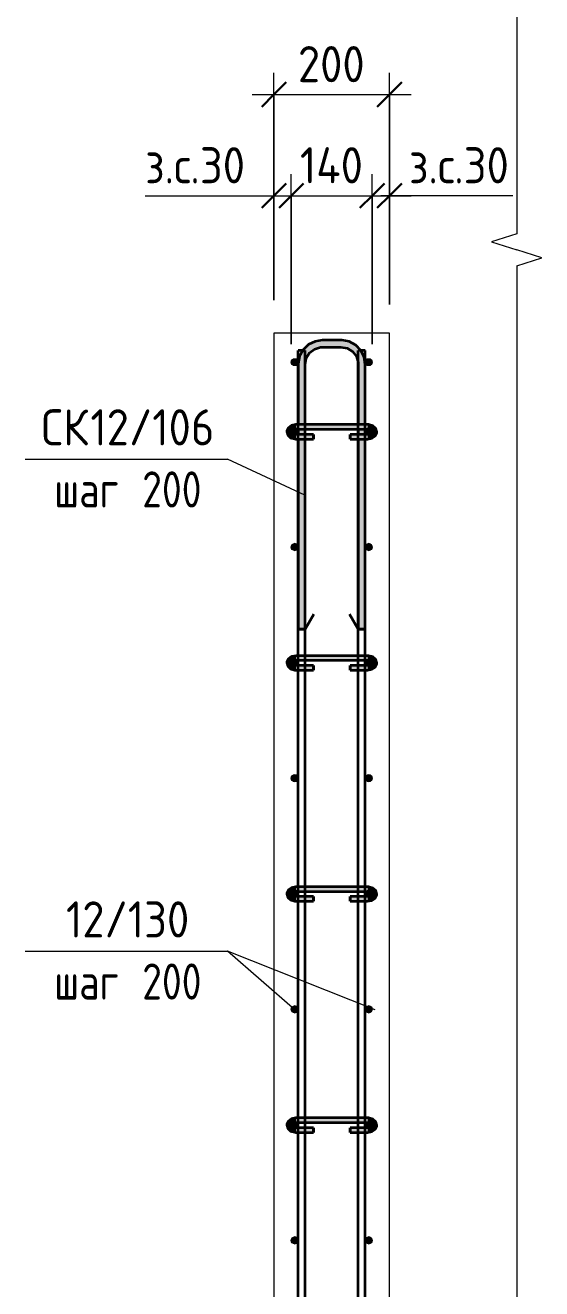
# Model space of a CAD drawing. Header units: millimetres. Extents: x -737 to 48133, y -5064 to 36443.
# Drawn here: x 34848 to 35741, y 16 to 2203 of the extents above; entities that cross this region are included whole.
import ezdxf

# ---------------------------------------------------------------- set-up
doc = ezdxf.new("R2010")
doc.units = ezdxf.units.MM
for name, color, linetype, lineweight in [('AA_Dim', 7, 'Continuous', 9), ('AA_Dim-25', 7, 'Continuous', 9), ('AA_Oformlenie', 7, 'Continuous', 9), ('AA_Vinoska', 7, 'Continuous', 9), ('AF_Stena_Опалубка', 253, 'Continuous', 20), ('KR_Armatura', 7, 'Continuous', 20), ('KR_Armatura_Tonkie', 7, 'Continuous', 20)]:
    doc.layers.add(name, color=color, linetype=linetype, lineweight=lineweight)
doc.styles.add('ISOCPEUR_6', font='isocpeur.TTF', dxfattribs={"width": 0.9, "height": 62.5})
doc.styles.add('ISOCPEUR_8', font='isocpeur.TTF', dxfattribs={"width": 0.8, "height": 62.5})
doc.dimstyles.new('00_Точн_3_знака__прозр__2', dxfattribs={"dimscale": 304.8, "dimtxt": 62.672186, "dimasz": 0.139436, "dimexe": 0.123031, "dimexo": 0.082021, "dimgap": 0.008202, "dimtad": 1, "dimdec": 3, "dimrnd": 0.001, "dimdsep": 46, "dimtxsty": 'ISOCPEUR_6', "dimblk1": 'OBLIQUE', "dimblk2": 'OBLIQUE', "dimsah": 1, "dimcen": 0.09, "dimdle": 0.123031, "dimazin": 0, "dimtfac": 1, "dimtdec": 4, "dimtix": 1, "dimtmove": 1, "dimatfit": 3, "dimfxl": 1, "dimtvp": 1, "dimtolj": 1, "dimtzin": 0, "dimlwd": 18, "dimlwe": 18, "dimarcsym": 2})
doc.dimstyles.new('00_Точн_3_знака__прозр__3', dxfattribs={"dimscale": 304.8, "dimtxt": 62.672186, "dimasz": 0.139436, "dimexe": 0.123031, "dimexo": 0.082021, "dimgap": 0.008202, "dimtad": 1, "dimdec": 3, "dimrnd": 0.001, "dimdsep": 46, "dimtxsty": 'ISOCPEUR_6', "dimblk1": 'OBLIQUE', "dimblk2": 'OBLIQUE', "dimsah": 1, "dimcen": 0.09, "dimdle": 0.123031, "dimazin": 0, "dimtfac": 1, "dimtdec": 4, "dimtix": 1, "dimtmove": 0, "dimatfit": 3, "dimfxl": 1, "dimtvp": 1, "dimtolj": 1, "dimtzin": 0, "dimlwd": 18, "dimlwe": 18, "dimarcsym": 2})

# ---------------------------------------------------------------- blocks, each defined once
blk = doc.blocks.new('261_Шпилька массив _НесАрм_РабПлоск_ - 8 А240-4157773-1-1 Армирование')
at = {"layer": 'KR_Armatura_Tonkie', "lineweight": 35}
for points in [[(-32441.9, 1487), (-32441.9, 1493.8), (-32445.9, 1494.6), (-32448.8, 1496.7), (-32449.9, 1499.4), (-32449.1, 1501.4), (-32441.9, 1504.1), (-32441.9, 1510.8), (-32448, 1510), (-32453.2, 1507.5), (-32456.7, 1503.8), (-32457.9, 1499.5), (-32456.7, 1495.2), (-32454.3, 1491.6), (-32449.4, 1488.5), (-32444.4, 1487.5)], [(-32400.1, 1510.8), (-32318.1, 1510.8), (-32318.1, 1512), (-32441.9, 1511.9), (-32441.9, 1510.8), (-32426, 1510.8)], [(-32400.1, 1504), (-32318.1, 1504.1), (-32318.1, 1510.8), (-32441.9, 1510.8), (-32441.9, 1504), (-32426, 1504)], [(-32318.1, 1487), (-32311.9, 1488), (-32309.4, 1489.2), (-32306.1, 1491.9), (-32303.3, 1495.2), (-32302.1, 1499.5), (-32303.3, 1503.8), (-32306.8, 1507.5), (-32312.2, 1510), (-32318.1, 1510.8), (-32318.1, 1504), (-32311.9, 1502.6), (-32310.6, 1500.8), (-32310.1, 1499.5), (-32311.2, 1496.7), (-32314.6, 1494.5), (-32318.1, 1493.8), (-32318.1, 1487.2)], [(-32439.9, 1493.8), (-32411.6, 1493.8), (-32411.6, 1495), (-32429, 1494.8), (-32432, 1494.5), (-32436.3, 1495), (-32438, 1495), (-32441.9, 1494.9), (-32441.9, 1493.8)], [(-32436.4, 1487), (-32432, 1487.6), (-32427.8, 1487.1), (-32426, 1487), (-32411.6, 1487.2), (-32411.6, 1493.8), (-32441.9, 1493.8), (-32441.9, 1487), (-32436.6, 1487)], [(-32348.4, 1493.8), (-32318.1, 1493.8), (-32318.1, 1495), (-32325.2, 1494.8), (-32328, 1494.5), (-32332.2, 1495), (-32334, 1495), (-32348.4, 1494.9), (-32348.4, 1494.5)], [(-32343.1, 1487), (-32331, 1487.2), (-32328, 1487.6), (-32323.8, 1487.1), (-32322, 1487), (-32318.1, 1487.2), (-32318.1, 1493.8), (-32348.4, 1493.8), (-32348.4, 1487)], [(-32441.9, 1087), (-32441.9, 1093.8), (-32445.9, 1094.6), (-32448.8, 1096.7), (-32449.9, 1099.4), (-32449.1, 1101.4), (-32441.9, 1104.1), (-32441.9, 1110.8), (-32448, 1110), (-32453.2, 1107.5), (-32456.7, 1103.8), (-32457.9, 1099.5), (-32456.7, 1095.2), (-32454.3, 1091.6), (-32449.4, 1088.5), (-32444.4, 1087.5)], [(-32400.1, 1110.8), (-32318.1, 1110.8), (-32318.1, 1112), (-32441.9, 1111.9), (-32441.9, 1110.8), (-32426, 1110.8)], [(-32400.1, 1104), (-32318.1, 1104.1), (-32318.1, 1110.8), (-32441.9, 1110.8), (-32441.9, 1104), (-32426, 1104)], [(-32438, 1093.8), (-32411.6, 1093.8), (-32411.6, 1095), (-32441.9, 1094.9), (-32441.9, 1093.8), (-32438.1, 1093.8)], [(-32411.6, 1087), (-32411.6, 1093.8), (-32441.9, 1093.8), (-32441.9, 1087), (-32426, 1087)], [(-32343.1, 1093.8), (-32318.1, 1093.8), (-32318.1, 1095), (-32348.4, 1094.9), (-32348.4, 1093.8)], [(-32322, 1087), (-32318.1, 1087.2), (-32318.1, 1093.8), (-32348.4, 1093.8), (-32348.4, 1087), (-32334, 1087)], [(-32318.1, 1087), (-32311.9, 1088), (-32309.4, 1089.2), (-32306, 1091.9), (-32303.3, 1095.2), (-32302.1, 1099.5), (-32303.3, 1103.8), (-32306.8, 1107.5), (-32312.2, 1110), (-32318.1, 1110.8), (-32318.1, 1104), (-32311.9, 1102.6), (-32310.6, 1100.8), (-32310.1, 1099.5), (-32311.2, 1096.7), (-32314.6, 1094.5), (-32318.1, 1093.8), (-32318.1, 1087.2)], [(-32441.9, 687), (-32441.9, 693.8), (-32445.9, 694.6), (-32448.8, 696.7), (-32449.9, 699.4), (-32449.1, 701.4), (-32441.9, 704.1), (-32441.9, 710.8), (-32448, 710), (-32453.2, 707.5), (-32456.7, 703.8), (-32457.9, 699.5), (-32456.7, 695.2), (-32454.3, 691.6), (-32449.4, 688.5), (-32444.4, 687.5)], [(-32318.1, 710.8), (-32318.1, 712), (-32441.9, 711.9), (-32441.9, 710.8), (-32322, 710.8)], [(-32400.1, 704), (-32318.1, 704.1), (-32318.1, 710.8), (-32441.9, 710.8), (-32441.9, 704), (-32426, 704)], [(-32318.1, 687), (-32311.9, 688), (-32309.4, 689.2), (-32305.2, 692.9), (-32303.3, 695.2), (-32302.1, 699.5), (-32303.3, 703.8), (-32307.2, 707.7), (-32312.2, 710), (-32318.1, 710.8), (-32318.1, 704), (-32311.9, 702.6), (-32310.6, 700.8), (-32310.1, 699.5), (-32311.2, 696.7), (-32314.6, 694.5), (-32318.1, 693.8), (-32318.1, 687.2)], [(-32438, 693.8), (-32411.6, 693.8), (-32411.6, 695), (-32441.9, 694.9), (-32441.9, 693.8), (-32438.1, 693.8)], [(-32426, 687), (-32411.6, 687.2), (-32411.6, 693.8), (-32441.9, 693.8), (-32441.9, 687), (-32428.6, 687)], [(-32343.1, 693.8), (-32318.1, 693.8), (-32318.1, 695), (-32348.4, 694.9), (-32348.4, 693.8)], [(-32343.1, 687), (-32318.1, 687.2), (-32318.1, 693.8), (-32348.4, 693.8), (-32348.4, 687)], [(-32441.9, 287), (-32441.9, 293.8), (-32445.9, 294.6), (-32448.8, 296.7), (-32449.9, 299.4), (-32449.1, 301.4), (-32441.9, 304.1), (-32441.9, 310.8), (-32448, 310), (-32453.2, 307.5), (-32456.7, 303.8), (-32457.9, 299.5), (-32456.7, 295.2), (-32454.3, 291.6), (-32449.4, 288.5), (-32444.4, 287.5)], [(-32400.1, 310.8), (-32318.1, 310.8), (-32318.1, 312), (-32441.9, 311.9), (-32441.9, 310.8), (-32426, 310.8)], [(-32400.1, 304), (-32318.1, 304.1), (-32318.1, 310.8), (-32441.9, 310.8), (-32441.9, 304), (-32426, 304)], [(-32318.1, 287), (-32311.9, 288), (-32309.4, 289.2), (-32305.6, 292.4), (-32303.3, 295.2), (-32302.1, 299.5), (-32303.3, 303.8), (-32306.8, 307.5), (-32312.2, 310), (-32318.1, 310.8), (-32318.1, 304), (-32311.9, 302.6), (-32310.6, 300.8), (-32310.1, 299.5), (-32311.2, 296.7), (-32314.6, 294.5), (-32318.1, 293.8), (-32318.1, 287.2)], [(-32438, 293.8), (-32411.6, 294), (-32411.6, 295), (-32441.9, 294.9), (-32441.9, 293.8), (-32438.1, 293.8)], [(-32438, 287), (-32411.6, 287.2), (-32411.6, 293.8), (-32441.9, 293.8), (-32441.9, 287)], [(-32338.9, 293.8), (-32318.1, 294), (-32318.1, 295), (-32348.4, 294.9), (-32348.4, 293.8)], [(-32334, 287), (-32318.1, 287.2), (-32318.1, 293.8), (-32348.4, 293.8), (-32348.4, 287)]]:
    blk.add_hatch(color=256, dxfattribs=at).paths.add_polyline_path(points)
h = blk.add_hatch(color=256, dxfattribs=at)
h.paths.add_polyline_path([(-32441.9, 1493.8), (-32441.9, 1495), (-32447.7, 1496.4), (-32449.1, 1497.5), (-32448.8, 1496.7), (-32445.3, 1494.5)])
h.paths.add_polyline_path([(-32456.7, 1503.8), (-32453.2, 1507.5), (-32447.5, 1510), (-32441.9, 1510.8), (-32441.9, 1512), (-32449.4, 1510.5), (-32454.3, 1507.4), (-32455.5, 1505.7)])
h = blk.add_hatch(color=256, dxfattribs=at)
h.paths.add_polyline_path([(-32318.1, 1493.8), (-32314.1, 1494.6), (-32311.1, 1496.7), (-32311.2, 1497.4), (-32311.9, 1496.5), (-32318.1, 1494.9), (-32318.1, 1494.5)])
h.paths.add_polyline_path([(-32303.3, 1503.8), (-32306.1, 1507.2), (-32310.6, 1510.4), (-32312, 1511), (-32318.1, 1511.9), (-32318.1, 1510.8), (-32312, 1510), (-32306.8, 1507.5), (-32305, 1505.7)])
h = blk.add_hatch(color=256, dxfattribs=at)
h.paths.add_polyline_path([(-32441.9, 1093.8), (-32441.9, 1095), (-32447.7, 1096.4), (-32449.1, 1097.5), (-32448.8, 1096.7), (-32445.3, 1094.5)])
h.paths.add_polyline_path([(-32456.7, 1103.8), (-32453.2, 1107.5), (-32447.5, 1110), (-32441.9, 1110.8), (-32441.9, 1112), (-32449.4, 1110.5), (-32454.3, 1107.4), (-32454.8, 1106.7)])
h = blk.add_hatch(color=256, dxfattribs=at)
h.paths.add_polyline_path([(-32318.1, 1093.8), (-32314.1, 1094.6), (-32311.1, 1096.7), (-32311.2, 1097.4), (-32311.9, 1096.5), (-32318.1, 1094.9), (-32318.1, 1094.5)])
h.paths.add_polyline_path([(-32303.3, 1103.8), (-32306.1, 1107.2), (-32310.6, 1110.4), (-32312, 1111), (-32318.1, 1111.9), (-32318.1, 1110.8), (-32312, 1110), (-32306.8, 1107.5), (-32303.5, 1104)])
h = blk.add_hatch(color=256, dxfattribs=at)
h.paths.add_polyline_path([(-32441.9, 693.8), (-32441.9, 695), (-32447.7, 696.4), (-32449.1, 697.5), (-32448.8, 696.7), (-32445.3, 694.5)])
h.paths.add_polyline_path([(-32456.7, 703.8), (-32452.8, 707.7), (-32447.5, 710), (-32441.9, 710.8), (-32441.9, 712), (-32449.4, 710.5), (-32454.3, 707.4)])
h = blk.add_hatch(color=256, dxfattribs=at)
h.paths.add_polyline_path([(-32318.1, 693.8), (-32314.1, 694.6), (-32311.1, 696.7), (-32311.2, 697.4), (-32311.9, 696.5), (-32318.1, 694.9), (-32318.1, 694.5)])
h.paths.add_polyline_path([(-32303.3, 703.8), (-32306.8, 707.7), (-32310.6, 710.4), (-32312, 711), (-32318.1, 711.9), (-32318.1, 710.8), (-32312, 710), (-32306.8, 707.5)])
h = blk.add_hatch(color=256, dxfattribs=at)
h.paths.add_polyline_path([(-32441.9, 293.8), (-32441.9, 295), (-32447.7, 296.4), (-32449.1, 297.5), (-32448.8, 296.7), (-32445.3, 294.5), (-32442.5, 294)])
h.paths.add_polyline_path([(-32456.7, 303.8), (-32452.7, 307.7), (-32447.5, 310), (-32441.9, 310.8), (-32441.9, 312), (-32449.4, 310.5), (-32454.3, 307.4)])
h = blk.add_hatch(color=256, dxfattribs=at)
h.paths.add_polyline_path([(-32318.1, 293.8), (-32314.1, 294.6), (-32311.1, 296.7), (-32311.2, 297.4), (-32311.9, 296.5), (-32318.1, 294.9), (-32318.1, 294)])
h.paths.add_polyline_path([(-32303.3, 303.8), (-32306.1, 307.2), (-32310.6, 310.4), (-32312, 311), (-32318.1, 311.9), (-32318.1, 310.8), (-32312, 310), (-32306.8, 307.5)])
for p, q in [((-32438, 1512), (-32441.9, 1512)), ((-32426, 1512), (-32438, 1512)), ((-32334, 1512), (-32426, 1512)), ((-32322, 1512), (-32334, 1512)), ((-32318.1, 1512), (-32322, 1512)), ((-32441.9, 1504), (-32438, 1504)), ((-32438, 1495), (-32441.9, 1495)), ((-32441.9, 1487), (-32438, 1487)), ((-32438, 1504), (-32426, 1504)), ((-32432.1, 1495), (-32438, 1495)), ((-32438, 1487), (-32432.1, 1487)), ((-32426, 1495), (-32432, 1495)), ((-32432, 1487), (-32426, 1487)), ((-32426, 1504), (-32334, 1504)), ((-32411.6, 1495), (-32426, 1495)), ((-32426, 1487), (-32411.6, 1487)), ((-32411.6, 1495), (-32411.6, 1493.8)), ((-32411.6, 1488.2), (-32411.6, 1494.9)), ((-32411.6, 1493.8), (-32411.6, 1487)), ((-32411.6, 1487.2), (-32411.6, 1488.2)), ((-32334, 1495), (-32348.4, 1495)), ((-32348.4, 1493.8), (-32348.4, 1495)), ((-32348.4, 1494.9), (-32348.4, 1488.2)), ((-32348.4, 1487), (-32348.4, 1493.8)), ((-32348.4, 1488.2), (-32348.4, 1487.2)), ((-32348.4, 1487), (-32334, 1487)), ((-32334, 1504), (-32322, 1504)), ((-32328.1, 1495), (-32334, 1495)), ((-32334, 1487), (-32328.1, 1487)), ((-32322, 1495), (-32328, 1495)), ((-32328, 1487), (-32322, 1487)), ((-32322, 1504), (-32318.1, 1504)), ((-32318.1, 1495), (-32322, 1495)), ((-32322, 1487), (-32318.1, 1487)), ((-32438, 1112), (-32441.9, 1112)), ((-32441.9, 1104), (-32438, 1104)), ((-32438, 1095), (-32441.9, 1095)), ((-32426, 1112), (-32438, 1112)), ((-32438, 1104), (-32426, 1104)), ((-32426, 1095), (-32438, 1095)), ((-32334, 1112), (-32426, 1112)), ((-32426, 1104), (-32334, 1104)), ((-32411.6, 1095), (-32426, 1095)), ((-32411.6, 1095), (-32411.6, 1093.8)), ((-32411.6, 1092.1), (-32411.6, 1094.9)), ((-32411.6, 1093.8), (-32411.6, 1087)), ((-32334, 1095), (-32348.4, 1095)), ((-32348.4, 1093.8), (-32348.4, 1095)), ((-32348.4, 1094.9), (-32348.4, 1088.2)), ((-32348.4, 1087), (-32348.4, 1093.8)), ((-32322, 1112), (-32334, 1112)), ((-32334, 1104), (-32322, 1104)), ((-32322, 1095), (-32334, 1095)), ((-32318.1, 1112), (-32322, 1112)), ((-32322, 1104), (-32318.1, 1104)), ((-32318.1, 1095), (-32322, 1095)), ((-32441.9, 1087), (-32438, 1087)), ((-32438, 1087), (-32426, 1087)), ((-32426, 1087), (-32411.6, 1087)), ((-32411.6, 1088.2), (-32411.6, 1091.9)), ((-32411.6, 1087.2), (-32411.6, 1088.2)), ((-32348.4, 1088.2), (-32348.4, 1087.2)), ((-32348.4, 1087), (-32334, 1087)), ((-32334, 1087), (-32322, 1087)), ((-32322, 1087), (-32318.1, 1087)), ((-32438, 712), (-32441.9, 712)), ((-32441.9, 704), (-32438, 704)), ((-32426, 712), (-32438, 712)), ((-32438, 704), (-32426, 704)), ((-32334, 712), (-32426, 712)), ((-32426, 704), (-32334, 704)), ((-32322, 712), (-32334, 712)), ((-32334, 704), (-32322, 704)), ((-32318.1, 712), (-32322, 712)), ((-32322, 704), (-32318.1, 704)), ((-32438, 695), (-32441.9, 695)), ((-32441.9, 687), (-32438, 687)), ((-32426, 695), (-32438, 695)), ((-32438, 687), (-32426, 687)), ((-32411.6, 695), (-32426, 695)), ((-32426, 687), (-32411.6, 687)), ((-32411.6, 695), (-32411.6, 693.8)), ((-32411.6, 688.2), (-32411.6, 694.9)), ((-32411.6, 693.8), (-32411.6, 687)), ((-32411.6, 687.2), (-32411.6, 688.2)), ((-32334, 695), (-32348.4, 695)), ((-32348.4, 693.8), (-32348.4, 695)), ((-32348.4, 694.9), (-32348.4, 688.2)), ((-32348.4, 687), (-32348.4, 693.8)), ((-32348.4, 688.2), (-32348.4, 687.2)), ((-32348.4, 687), (-32334, 687)), ((-32322, 695), (-32334, 695)), ((-32334, 687), (-32322, 687)), ((-32318.1, 695), (-32322, 695)), ((-32322, 687), (-32318.1, 687)), ((-32438, 312), (-32441.9, 312)), ((-32426, 312), (-32438, 312)), ((-32334, 312), (-32426, 312)), ((-32322, 312), (-32334, 312)), ((-32318.1, 312), (-32322, 312)), ((-32441.9, 304), (-32438, 304)), ((-32438, 295), (-32441.9, 295)), ((-32441.9, 287), (-32438, 287)), ((-32438, 304), (-32426, 304)), ((-32426, 295), (-32438, 295)), ((-32438, 287), (-32426, 287)), ((-32426, 304), (-32334, 304)), ((-32411.6, 295), (-32426, 295)), ((-32426, 287), (-32411.6, 287)), ((-32411.6, 295), (-32411.6, 293.8)), ((-32411.6, 294), (-32411.6, 294.9)), ((-32411.6, 293.8), (-32411.6, 287)), ((-32411.6, 288.2), (-32411.6, 293.8)), ((-32411.6, 287.2), (-32411.6, 288.2)), ((-32334, 295), (-32348.4, 295)), ((-32348.4, 293.8), (-32348.4, 295)), ((-32348.4, 294.9), (-32348.4, 294)), ((-32348.4, 293.8), (-32348.4, 288.2)), ((-32348.4, 287), (-32348.4, 293.8)), ((-32348.4, 288.2), (-32348.4, 287.2)), ((-32348.4, 287), (-32334, 287)), ((-32334, 304), (-32322, 304)), ((-32322, 295), (-32334, 295)), ((-32334, 287), (-32322, 287)), ((-32322, 304), (-32318.1, 304)), ((-32318.1, 295), (-32322, 295)), ((-32322, 287), (-32318.1, 287))]:
    blk.add_line(p, q, dxfattribs=at)
at = {"layer": 'KR_Armatura_Tonkie', "lineweight": 35, "flags": 128}
for points in [[(-32441.9, 1512), (-32449.5, 1510.5), (-32455.1, 1506.6), (-32457.8, 1501.1), (-32457.9, 1499.5)], [(-32302.1, 1499.5), (-32303.9, 1505.4), (-32308.9, 1509.8), (-32316.2, 1511.9), (-32318.1, 1512)], [(-32457.9, 1499.5), (-32456.1, 1493.6), (-32451.1, 1489.2), (-32443.8, 1487.1), (-32441.9, 1487)], [(-32449.9, 1499.5), (-32449, 1501.5), (-32445.2, 1503.6), (-32441.9, 1504)], [(-32441.9, 1495), (-32446.9, 1496.1), (-32449.6, 1498.3), (-32449.9, 1499.5)], [(-32318.1, 1504), (-32313.1, 1502.9), (-32310.4, 1500.7), (-32310.1, 1499.5)], [(-32318.1, 1487), (-32310.5, 1488.5), (-32304.9, 1492.4), (-32302.2, 1497.9), (-32302.1, 1499.5)], [(-32310.1, 1499.5), (-32311, 1497.5), (-32314.8, 1495.5), (-32318.1, 1495)], [(-32441.9, 1112), (-32449.5, 1110.5), (-32455.1, 1106.6), (-32457.8, 1101.1), (-32457.9, 1099.5)], [(-32457.9, 1099.5), (-32456.1, 1093.6), (-32451.1, 1089.2), (-32443.8, 1087.1), (-32441.9, 1087)], [(-32449.9, 1099.5), (-32449, 1101.5), (-32445.2, 1103.6), (-32441.9, 1104)], [(-32441.9, 1095), (-32446.9, 1096.1), (-32449.6, 1098.3), (-32449.9, 1099.5)], [(-32302.1, 1099.5), (-32303.9, 1105.4), (-32308.9, 1109.8), (-32316.2, 1111.9), (-32318.1, 1112)], [(-32318.1, 1104), (-32313.1, 1102.9), (-32310.4, 1100.7), (-32310.1, 1099.5)], [(-32318.1, 1087), (-32310.5, 1088.5), (-32304.9, 1092.4), (-32302.2, 1097.9), (-32302.1, 1099.5)], [(-32310.1, 1099.5), (-32311, 1097.5), (-32314.8, 1095.5), (-32318.1, 1095)], [(-32441.9, 712), (-32449.5, 710.5), (-32455.1, 706.6), (-32457.8, 701.1), (-32457.9, 699.5)], [(-32449.9, 699.5), (-32449, 701.5), (-32445.2, 703.6), (-32441.9, 704)], [(-32302.1, 699.5), (-32303.9, 705.4), (-32308.9, 709.8), (-32316.2, 711.9), (-32318.1, 712)], [(-32318.1, 704), (-32313.1, 702.9), (-32310.4, 700.7), (-32310.1, 699.5)], [(-32457.9, 699.5), (-32456.1, 693.6), (-32451.1, 689.2), (-32443.8, 687.1), (-32441.9, 687)], [(-32441.9, 695), (-32446.9, 696.1), (-32449.6, 698.3), (-32449.9, 699.5)], [(-32318.1, 687), (-32310.5, 688.5), (-32304.9, 692.4), (-32302.2, 697.9), (-32302.1, 699.5)], [(-32310.1, 699.5), (-32311, 697.5), (-32314.8, 695.5), (-32318.1, 695)], [(-32441.9, 312), (-32449.5, 310.5), (-32455.1, 306.6), (-32457.8, 301.1), (-32457.9, 299.5)], [(-32302.1, 299.5), (-32303.9, 305.4), (-32308.9, 309.8), (-32316.2, 311.9), (-32318.1, 312)], [(-32457.9, 299.5), (-32456.1, 293.6), (-32451.1, 289.2), (-32443.8, 287.1), (-32441.9, 287)], [(-32449.9, 299.5), (-32449, 301.5), (-32445.2, 303.6), (-32441.9, 304)], [(-32441.9, 295), (-32446.9, 296.1), (-32449.6, 298.3), (-32449.9, 299.5)], [(-32318.1, 304), (-32313.1, 302.9), (-32310.4, 300.7), (-32310.1, 299.5)], [(-32318.1, 287), (-32310.5, 288.5), (-32304.9, 292.4), (-32302.2, 297.9), (-32302.1, 299.5)], [(-32310.1, 299.5), (-32311, 297.5), (-32314.8, 295.5), (-32318.1, 295)]]:
    blk.add_lwpolyline(points, dxfattribs=at)
blk = doc.blocks.new('350_Стержень П торец СК-СГ _НесАрм_РабПлоск_ - 350_Стержень П торец СК-СГ _НесАрм_РабПлоск_-V5-1-1 Армирование')
at = {"layer": 'KR_Armatura_Tonkie', "lineweight": 35}
for points in [[(-32426.2, 1616), (-32426, 1616), (-32424.8, 1624.3), (-32422, 1631), (-32417.2, 1637.2), (-32411, 1642), (-32403.8, 1645), (-32396, 1646.2), (-32396, 1658), (-32406.9, 1656.6), (-32417, 1652.4), (-32426.1, 1645.2), (-32432.4, 1637), (-32436.6, 1626.9), (-32437.8, 1616), (-32426.2, 1616)], [(-32396, 1646), (-32364, 1646.2), (-32364, 1658), (-32396, 1657.8), (-32396, 1646.1)], [(-32333.8, 1616), (-32322, 1616), (-32323.4, 1626.9), (-32327.6, 1637), (-32334.3, 1645.7), (-32343.5, 1652.6), (-32353.1, 1656.6), (-32364, 1657.8), (-32364, 1646), (-32355.7, 1644.8), (-32349, 1642), (-32342.8, 1637.2), (-32338, 1631), (-32335, 1623.8), (-32333.9, 1616)]]:
    blk.add_hatch(color=256, dxfattribs=at).paths.add_polyline_path(points)
h = blk.add_hatch(color=256, dxfattribs=at)
h.paths.add_polyline_path([(-32432, 1158), (-32426, 1158), (-32426.2, 1487), (-32429.4, 1487.3), (-32432, 1487.6), (-32438, 1487), (-32437.8, 1158), (-32433.6, 1158)])
h.paths.add_polyline_path([(-32432, 1494.5), (-32426, 1495), (-32426.2, 1504), (-32438, 1504), (-32437.8, 1495), (-32435, 1494.8), (-32432.4, 1494.5)])
h.paths.add_polyline_path([(-32433.6, 1512), (-32426, 1512), (-32426.2, 1616), (-32438, 1616), (-32437.8, 1512), (-32433.9, 1512)])
h = blk.add_hatch(color=256, dxfattribs=at)
h.paths.add_polyline_path([(-32328, 1158), (-32322, 1158), (-32322.2, 1487), (-32325.4, 1487.3), (-32328, 1487.6), (-32334, 1487), (-32333.8, 1158), (-32329.6, 1158)])
h.paths.add_polyline_path([(-32328, 1494.5), (-32322, 1495), (-32322.2, 1504), (-32334, 1504), (-32333.8, 1495), (-32331, 1494.8), (-32328.4, 1494.5)])
h.paths.add_polyline_path([(-32328.4, 1512), (-32322, 1512), (-32322.2, 1616), (-32334, 1616), (-32333.8, 1512), (-32329.6, 1512)])
for p, q in [((-32364, 1658), (-32396, 1658)), ((-32396, 1646), (-32364, 1646)), ((-32438, 1616), (-32438, 1512)), ((-32426, 1512), (-32426, 1616)), ((-32334, 1616), (-32334, 1512)), ((-32322, 1512), (-32322, 1616)), ((-32438, 1504), (-32438, 1495)), ((-32438, 1487), (-32438, 1158)), ((-32426, 1495), (-32426, 1504)), ((-32426, 1158), (-32426, 1487)), ((-32334, 1504), (-32334, 1495)), ((-32334, 1487), (-32334, 1158)), ((-32322, 1495), (-32322, 1504)), ((-32322, 1158), (-32322, 1487)), ((-32426, 1158), (-32411, 1184)), ((-32334, 1158), (-32349, 1184)), ((-32426, 1158), (-32438, 1158)), ((-32437.8, 1158), (-32426.2, 1158)), ((-32322, 1158), (-32334, 1158)), ((-32333.8, 1158), (-32322.2, 1158))]:
    blk.add_line(p, q, dxfattribs=at)
at = {"layer": 'KR_Armatura_Tonkie', "lineweight": 35, "flags": 128}
for points in [[(-32430.2, 1640), (-32435.5, 1630.1), (-32438, 1617.5), (-32438, 1616)], [(-32396, 1658), (-32408.7, 1656), (-32420.2, 1650.3), (-32429.4, 1641.4), (-32430.2, 1640)], [(-32426, 1616), (-32424, 1626.7), (-32418.4, 1635.9), (-32409.9, 1642.6), (-32399.5, 1645.8), (-32396, 1646)], [(-32329.7, 1640.2), (-32338.6, 1649.4), (-32349.9, 1655.5), (-32362.5, 1658), (-32364, 1658)], [(-32364, 1646), (-32353.3, 1644), (-32344.1, 1638.4), (-32337.4, 1629.9), (-32334.2, 1619.5), (-32334, 1616)], [(-32322, 1616), (-32324, 1628.7), (-32329.6, 1640)]]:
    blk.add_lwpolyline(points, dxfattribs=at)
blk = doc.blocks.new('011_Прямоугольник обрыва _ЭлУзла_ - 011_Прямоугольник обрыва _ЭлУзла_-4158659-1-1 Армирование')
at = {"layer": 'AA_Oformlenie'}
for p, q in [((-32060, 3545.5), (-32060, 1842.3)), ((-32060, 1786.6), (-32060, -1620.5))]:
    blk.add_line(p, q, dxfattribs=at)
blk = doc.blocks.new('DIMBLOCK76-1-1 Армирование')
at = {"layer": 'AA_Dim-25', "lineweight": 18}
for p, q in [((35278.1, 1727.5), (35278.1, 2120.6)), ((35478.1, 1727.5), (35478.1, 2120.6)), ((35240.6, 2083.1), (35515.6, 2083.1)), ((35278.1, 2083.1), (35278.1, 1727.5)), ((35478.1, 2083.1), (35478.1, 1727.5))]:
    blk.add_line(p, q, dxfattribs=at)
at = {"layer": 'AA_Dim-25', "lineweight": 30}
for p, q in [((35278.1, 2083.1), (35299.4, 2104.3)), ((35478.1, 2083.1), (35499.4, 2104.3)), ((35278.1, 2083.1), (35256.9, 2061.8)), ((35478.1, 2083.1), (35456.9, 2061.8))]:
    blk.add_line(p, q, dxfattribs=at)
at = {"layer": 'AA_Dim-25', "color": 0, "lineweight": 18, "insert": (35319.6, 2167), "char_height": 62.5, "width": 140.48, "attachment_point": 1, "line_spacing_factor": 1.135194, "style": 'ISOCPEUR_6'}
blk.add_mtext('200', dxfattribs=at)
blk = doc.blocks.new('_Oblique')
at = {"color": 0, "linetype": 'ByBlock', "lineweight": -2}
blk.add_line((-0.5, -0.5), (0.5, 0.5), dxfattribs=at)
blk = doc.blocks.new('DIMBLOCK77-1-1 Армирование')
at = {"layer": 'AA_Dim-25', "lineweight": 18}
for p, q in [((35278.1, 1737.3), (35278.1, 1945.6)), ((35308.1, 1651), (35308.1, 1945.6)), ((35055.3, 1908.1), (35260.1, 1908.1)), ((35240.6, 1908.1), (35308.1, 1908.1)), ((35260.1, 1908.1), (35293.1, 1908.1)), ((35278.1, 1908.1), (35278.1, 1737.3)), ((35308.1, 1908.1), (35308.1, 1651))]:
    blk.add_line(p, q, dxfattribs=at)
at = {"layer": 'AA_Dim-25', "lineweight": 30}
for p, q in [((35278.1, 1908.1), (35299.4, 1929.3)), ((35308.1, 1908.1), (35329.4, 1929.3)), ((35278.1, 1908.1), (35256.9, 1886.8)), ((35308.1, 1908.1), (35286.9, 1886.8))]:
    blk.add_line(p, q, dxfattribs=at)
at = {"layer": 'AA_Dim-25', "color": 0, "lineweight": 18, "insert": (35055.3, 1992), "char_height": 62.5, "width": 215.687, "attachment_point": 1, "line_spacing_factor": 1.135194, "style": 'ISOCPEUR_6'}
blk.add_mtext('з.с.30', dxfattribs=at)
blk = doc.blocks.new('DIMBLOCK78-1-1 Армирование')
at = {"layer": 'AA_Dim-25', "lineweight": 18}
for p, q in [((35308.1, 1651), (35308.1, 1945.6)), ((35448.1, 1651), (35448.1, 1945.6)), ((35308.1, 1908.1), (35448.1, 1908.1)), ((35308.1, 1908.1), (35308.1, 1651)), ((35448.1, 1908.1), (35448.1, 1651))]:
    blk.add_line(p, q, dxfattribs=at)
at = {"layer": 'AA_Dim-25', "lineweight": 30}
for p, q in [((35308.1, 1908.1), (35329.4, 1929.3)), ((35448.1, 1908.1), (35469.4, 1929.3)), ((35308.1, 1908.1), (35286.9, 1886.8)), ((35448.1, 1908.1), (35426.9, 1886.8))]:
    blk.add_line(p, q, dxfattribs=at)
at = {"layer": 'AA_Dim-25', "color": 0, "lineweight": 18, "insert": (35323.1, 1992), "char_height": 62.5, "width": 131.966, "attachment_point": 1, "line_spacing_factor": 1.135194, "style": 'ISOCPEUR_6'}
blk.add_mtext('140', dxfattribs=at)
blk = doc.blocks.new('DIMBLOCK79-1-1 Армирование')
at = {"layer": 'AA_Dim-25', "lineweight": 18}
for p, q in [((35448.1, 1651), (35448.1, 1945.6)), ((35478.1, 1719.6), (35478.1, 1945.6)), ((35448.1, 1908.1), (35515.6, 1908.1)), ((35448.1, 1908.1), (35448.1, 1651)), ((35486.8, 1908.1), (35463.1, 1908.1)), ((35478.1, 1908.1), (35478.1, 1719.6)), ((35691.6, 1908.1), (35486.8, 1908.1))]:
    blk.add_line(p, q, dxfattribs=at)
at = {"layer": 'AA_Dim-25', "lineweight": 30}
for p, q in [((35448.1, 1908.1), (35469.4, 1929.3)), ((35478.1, 1908.1), (35499.4, 1929.3)), ((35448.1, 1908.1), (35426.9, 1886.8)), ((35478.1, 1908.1), (35456.9, 1886.8))]:
    blk.add_line(p, q, dxfattribs=at)
at = {"layer": 'AA_Dim-25', "color": 0, "lineweight": 18, "insert": (35511.8, 1992), "char_height": 62.5, "width": 215.687, "attachment_point": 1, "line_spacing_factor": 1.135194, "style": 'ISOCPEUR_6'}
blk.add_mtext('з.с.30', dxfattribs=at)
blk = doc.blocks.new('042_М_Арматуры - Диам длина поз _ Комментарий-3662934-1-1 Армирование')
at = {"layer": 'AA_Vinoska'}
blk.add_line((-33404.6, 3196.1), (-33054.6, 3196.1), dxfattribs=at)

msp = doc.modelspace()

# ---------------------------------------------------------------- hatches: boundary and pattern name
at = {"layer": 'KR_Armatura'}
h = msp.add_hatch(color=256, dxfattribs=at)
edge = h.paths.add_edge_path()
edge.add_arc((35314.1328, 1620), 6, 0, 360)
for points in [[(35311.1328, 1614.8038), (35317.1328, 1614.8038), (35320.1328, 1620), (35317.1328, 1625.1962), (35311.1328, 1625.1962), (35308.1328, 1620)], [(35445.1328, 1614.8038), (35448.1328, 1620), (35445.1328, 1625.1962), (35439.1328, 1625.1962), (35436.1328, 1620), (35439.1328, 1614.8038)], [(35314.1328, 1494), (35319.329, 1497), (35319.329, 1503), (35314.1328, 1506), (35308.9367, 1503), (35308.9367, 1497)], [(35442.1328, 1494), (35447.329, 1497), (35447.329, 1503), (35442.1328, 1506), (35436.9367, 1503), (35436.9367, 1497)], [(35314.1328, 1294), (35319.329, 1297), (35319.329, 1303), (35314.1328, 1306), (35308.9367, 1303), (35308.9367, 1297)], [(35442.1328, 1294), (35447.329, 1297), (35447.329, 1303), (35442.1328, 1306), (35436.9367, 1303), (35436.9367, 1297)], [(35314.1328, 1094), (35319.329, 1097), (35319.329, 1103), (35314.1328, 1106), (35308.9367, 1103), (35308.9367, 1097)], [(35442.1328, 1094), (35447.329, 1097), (35447.329, 1103), (35442.1328, 1106), (35436.9367, 1103), (35436.9367, 1097)], [(35314.1328, 894), (35319.329, 897), (35319.329, 903), (35314.1328, 906), (35308.9367, 903), (35308.9367, 897)], [(35442.1328, 894), (35447.329, 897), (35447.329, 903), (35442.1328, 906), (35436.9367, 903), (35436.9367, 897)], [(35314.1328, 694), (35319.329, 697), (35319.329, 703), (35314.1328, 706), (35308.9367, 703), (35308.9367, 697)], [(35442.1328, 694), (35447.329, 697), (35447.329, 703), (35442.1328, 706), (35436.9367, 703), (35436.9367, 697)], [(35314.1328, 494), (35319.329, 497), (35319.329, 503), (35314.1328, 506), (35308.9367, 503), (35308.9367, 497)], [(35442.1328, 494), (35447.329, 497), (35447.329, 503), (35442.1328, 506), (35436.9367, 503), (35436.9367, 497)], [(35314.1328, 294), (35319.329, 297), (35319.329, 303), (35314.1328, 306), (35308.9367, 303), (35308.9367, 297)], [(35442.1328, 294), (35447.329, 297), (35447.329, 303), (35442.1328, 306), (35436.9367, 303), (35436.9367, 297)], [(35314.1328, 94), (35319.329, 97), (35319.329, 103), (35314.1328, 106), (35308.9367, 103), (35308.9367, 97)], [(35442.1328, 94), (35447.329, 97), (35447.329, 103), (35442.1328, 106), (35436.9367, 103), (35436.9367, 97)]]:
    msp.add_hatch(color=256, dxfattribs=at).paths.add_polyline_path(points)
h = msp.add_hatch(color=256, dxfattribs=at)
edge = h.paths.add_edge_path()
edge.add_arc((35442.1328, 1620), 6, 0, 360)
h = msp.add_hatch(color=256, dxfattribs=at)
edge = h.paths.add_edge_path()
edge.add_arc((35314.1328, 1500), 6, 0, 360)
h = msp.add_hatch(color=256, dxfattribs=at)
edge = h.paths.add_edge_path()
edge.add_arc((35442.1328, 1500), 6, 0, 360)
h = msp.add_hatch(color=256, dxfattribs=at)
edge = h.paths.add_edge_path()
edge.add_arc((35314.1328, 1300), 6, 0, 360)
h = msp.add_hatch(color=256, dxfattribs=at)
edge = h.paths.add_edge_path()
edge.add_arc((35442.1328, 1300), 6, 0, 360)
h = msp.add_hatch(color=256, dxfattribs=at)
edge = h.paths.add_edge_path()
edge.add_arc((35314.1328, 1100), 6, 0, 360)
h = msp.add_hatch(color=256, dxfattribs=at)
edge = h.paths.add_edge_path()
edge.add_arc((35442.1328, 1100), 6, 0, 360)
h = msp.add_hatch(color=256, dxfattribs=at)
edge = h.paths.add_edge_path()
edge.add_arc((35314.1328, 900), 6, 0, 360)
h = msp.add_hatch(color=256, dxfattribs=at)
edge = h.paths.add_edge_path()
edge.add_arc((35442.1328, 900), 6, 0, 360)
h = msp.add_hatch(color=256, dxfattribs=at)
edge = h.paths.add_edge_path()
edge.add_arc((35314.1328, 700), 6, 0, 360)
h = msp.add_hatch(color=256, dxfattribs=at)
edge = h.paths.add_edge_path()
edge.add_arc((35442.1328, 700), 6, 0, 360)
h = msp.add_hatch(color=256, dxfattribs=at)
edge = h.paths.add_edge_path()
edge.add_arc((35314.1328, 500), 6, 0, 360)
h = msp.add_hatch(color=256, dxfattribs=at)
edge = h.paths.add_edge_path()
edge.add_arc((35442.1328, 500), 6, 0, 360)
h = msp.add_hatch(color=256, dxfattribs=at)
edge = h.paths.add_edge_path()
edge.add_arc((35314.1328, 300), 6, 0, 360)
h = msp.add_hatch(color=256, dxfattribs=at)
edge = h.paths.add_edge_path()
edge.add_arc((35442.1328, 300), 6, 0, 360)
h = msp.add_hatch(color=256, dxfattribs=at)
edge = h.paths.add_edge_path()
edge.add_arc((35314.1328, 100), 6, 0, 360)
h = msp.add_hatch(color=256, dxfattribs=at)
edge = h.paths.add_edge_path()
edge.add_arc((35442.1328, 100), 6, 0, 360)

# ---------------------------------------------------------------- linework, layer by layer
at = {"layer": 'AA_Vinoska'}
for p, q in [((35698.1328, 1842.2592), (35654.8077, 1828.1821)), ((35654.8077, 1828.1821), (35698.1328, 1814.1049)), ((35741.4341, 1800.3549), (35698.1328, 1814.1049)), ((35698.1328, 1786.6049), (35741.4341, 1800.3549)), ((35331.4069, 1389.6631), (35197.9057, 1452.2004)), ((35314.226, 498.9809), (35197.9057, 600.5579)), ((35453.117, 498.9809), (35197.9057, 600.5579))]:
    msp.add_line(p, q, dxfattribs=at)
at = {"layer": 'AF_Stena_Опалубка'}
for p, q in [((35278.1328, 1670), (35278.1328, -2950)), ((35478.1328, 1670), (35278.1328, 1670)), ((35478.1328, -2942), (35478.1328, 1670))]:
    msp.add_line(p, q, dxfattribs=at)
at = {"layer": 'KR_Armatura'}
for p, q in [((35311.1328, 1625.1962), (35308.1328, 1620)), ((35308.1328, 1620), (35311.1328, 1614.8038)), ((35317.1328, 1625.1962), (35311.1328, 1625.1962)), ((35320.1328, 1620), (35317.1328, 1625.1962)), ((35317.1328, 1614.8038), (35320.1328, 1620)), ((35439.1328, 1625.1962), (35436.1328, 1620)), ((35436.1328, 1620), (35439.1328, 1614.8038)), ((35445.1328, 1625.1962), (35439.1328, 1625.1962)), ((35448.1328, 1620), (35445.1328, 1625.1962)), ((35445.1328, 1614.8038), (35448.1328, 1620)), ((35311.1328, 1614.8038), (35317.1328, 1614.8038)), ((35439.1328, 1614.8038), (35445.1328, 1614.8038)), ((35314.1328, 1506), (35308.9367, 1503)), ((35308.9367, 1503), (35308.9367, 1497)), ((35308.9367, 1497), (35314.1328, 1494)), ((35319.329, 1503), (35314.1328, 1506)), ((35314.1328, 1494), (35319.329, 1497)), ((35319.329, 1497), (35319.329, 1503)), ((35442.1328, 1506), (35436.9367, 1503)), ((35436.9367, 1503), (35436.9367, 1497)), ((35436.9367, 1497), (35442.1328, 1494)), ((35447.329, 1503), (35442.1328, 1506)), ((35442.1328, 1494), (35447.329, 1497)), ((35447.329, 1497), (35447.329, 1503)), ((35314.1328, 1306), (35308.9367, 1303)), ((35308.9367, 1303), (35308.9367, 1297)), ((35308.9367, 1297), (35314.1328, 1294)), ((35319.329, 1303), (35314.1328, 1306)), ((35314.1328, 1294), (35319.329, 1297)), ((35319.329, 1297), (35319.329, 1303)), ((35442.1328, 1306), (35436.9367, 1303)), ((35436.9367, 1303), (35436.9367, 1297)), ((35436.9367, 1297), (35442.1328, 1294)), ((35447.329, 1303), (35442.1328, 1306)), ((35442.1328, 1294), (35447.329, 1297)), ((35447.329, 1297), (35447.329, 1303)), ((35314.1328, 1106), (35308.9367, 1103)), ((35308.9367, 1103), (35308.9367, 1097)), ((35308.9367, 1097), (35314.1328, 1094)), ((35319.329, 1103), (35314.1328, 1106)), ((35314.1328, 1094), (35319.329, 1097)), ((35319.329, 1097), (35319.329, 1103)), ((35442.1328, 1106), (35436.9367, 1103)), ((35436.9367, 1103), (35436.9367, 1097)), ((35436.9367, 1097), (35442.1328, 1094)), ((35447.329, 1103), (35442.1328, 1106)), ((35442.1328, 1094), (35447.329, 1097)), ((35447.329, 1097), (35447.329, 1103)), ((35314.1328, 906), (35308.9367, 903)), ((35308.9367, 903), (35308.9367, 897)), ((35308.9367, 897), (35314.1328, 894)), ((35319.329, 903), (35314.1328, 906)), ((35314.1328, 894), (35319.329, 897)), ((35319.329, 897), (35319.329, 903)), ((35442.1328, 906), (35436.9367, 903)), ((35436.9367, 903), (35436.9367, 897)), ((35436.9367, 897), (35442.1328, 894)), ((35447.329, 903), (35442.1328, 906)), ((35442.1328, 894), (35447.329, 897)), ((35447.329, 897), (35447.329, 903)), ((35314.1328, 706), (35308.9367, 703)), ((35308.9367, 703), (35308.9367, 697)), ((35319.329, 703), (35314.1328, 706)), ((35319.329, 697), (35319.329, 703)), ((35442.1328, 706), (35436.9367, 703)), ((35436.9367, 703), (35436.9367, 697)), ((35447.329, 703), (35442.1328, 706)), ((35447.329, 697), (35447.329, 703)), ((35308.9367, 697), (35314.1328, 694)), ((35314.1328, 694), (35319.329, 697)), ((35436.9367, 697), (35442.1328, 694)), ((35442.1328, 694), (35447.329, 697)), ((35314.1328, 506), (35308.9367, 503)), ((35308.9367, 503), (35308.9367, 497)), ((35319.329, 503), (35314.1328, 506)), ((35319.329, 497), (35319.329, 503)), ((35442.1328, 506), (35436.9367, 503)), ((35436.9367, 503), (35436.9367, 497)), ((35447.329, 503), (35442.1328, 506)), ((35447.329, 497), (35447.329, 503)), ((35308.9367, 497), (35314.1328, 494)), ((35314.1328, 494), (35319.329, 497)), ((35436.9367, 497), (35442.1328, 494)), ((35442.1328, 494), (35447.329, 497)), ((35314.1328, 306), (35308.9367, 303)), ((35308.9367, 303), (35308.9367, 297)), ((35308.9367, 297), (35314.1328, 294)), ((35319.329, 303), (35314.1328, 306)), ((35314.1328, 294), (35319.329, 297)), ((35319.329, 297), (35319.329, 303)), ((35442.1328, 306), (35436.9367, 303)), ((35436.9367, 303), (35436.9367, 297)), ((35436.9367, 297), (35442.1328, 294)), ((35447.329, 303), (35442.1328, 306)), ((35442.1328, 294), (35447.329, 297)), ((35447.329, 297), (35447.329, 303)), ((35314.1328, 106), (35308.9367, 103)), ((35308.9367, 103), (35308.9367, 97)), ((35308.9367, 97), (35314.1328, 94)), ((35319.329, 103), (35314.1328, 106)), ((35314.1328, 94), (35319.329, 97)), ((35319.329, 97), (35319.329, 103)), ((35442.1328, 106), (35436.9367, 103)), ((35436.9367, 103), (35436.9367, 97)), ((35436.9367, 97), (35442.1328, 94)), ((35447.329, 103), (35442.1328, 106)), ((35442.1328, 94), (35447.329, 97)), ((35447.329, 97), (35447.329, 103))]:
    msp.add_line(p, q, dxfattribs=at)
for centre in [(35314.1328, 1620), (35442.1328, 1620), (35314.1328, 1500), (35442.1328, 1500), (35314.1328, 1300), (35442.1328, 1300), (35314.1328, 1100), (35442.1328, 1100), (35314.1328, 900), (35442.1328, 900), (35314.1328, 700), (35442.1328, 700), (35314.1328, 500), (35442.1328, 500), (35314.1328, 300), (35442.1328, 300), (35314.1328, 100), (35442.1328, 100)]:
    msp.add_circle(centre, 6, dxfattribs=at)
at = {"layer": 'KR_Armatura_Tonkie', "lineweight": 35}
for p, q in [((35332.1328, 1640), (35320.1328, 1640)), ((35320.1328, -2942), (35320.1328, 1640)), ((35332.1328, -2942), (35332.1328, 1640)), ((35436.1328, 1640), (35424.1328, 1640)), ((35424.1328, -2942), (35424.1328, 1640)), ((35436.1328, -2942), (35436.1328, 1640))]:
    msp.add_line(p, q, dxfattribs=at)

# ---------------------------------------------------------------- block references
at = {"layer": 'AA_Oformlenie'}
msp.add_blockref('011_Прямоугольник обрыва _ЭлУзла_ - 011_Прямоугольник обрыва _ЭлУзла_-4158659-1-1 Армирование', (67758.1328, 0), dxfattribs=at)
at = {"layer": 'AA_Vinoska'}
for p in [(68252.514, -1743.9083), (68252.514, -2595.5508), (68252.514, -2595.5508)]:
    msp.add_blockref('042_М_Арматуры - Диам длина поз _ Комментарий-3662934-1-1 Армирование', p, dxfattribs=at)
at = {"layer": 'KR_Armatura_Tonkie', "lineweight": 35}
for name in ['261_Шпилька массив _НесАрм_РабПлоск_ - 8 А240-4157773-1-1 Армирование', '350_Стержень П торец СК-СГ _НесАрм_РабПлоск_ - 350_Стержень П торец СК-СГ _НесАрм_РабПлоск_-V5-1-1 Армирование']:
    msp.add_blockref(name, (67758.1328, 0), dxfattribs=at)

# ---------------------------------------------------------------- texts
at = {"layer": 'AA_Vinoska', "char_height": 62.5, "attachment_point": 1}
for s, insert, width, style in [('СК', (34875.7717, 1538.4567), 102.816422, 'ISOCPEUR_6'), ('12/106', (34960.6038, 1538.4567), 263.354344, 'ISOCPEUR_6'), (' 200', (35018.3322, 1430.9803), 166.751, 'ISOCPEUR_8'), ('шаг', (34897.9467, 1430.9803), 145.907125, 'ISOCPEUR_8'), ('12/130', (34918.2967, 686.8141), 263.354344, 'ISOCPEUR_6'), ('12/130', (34918.2967, 686.8141), 263.354344, 'ISOCPEUR_6'), (' 200', (35018.3322, 579.3378), 166.751, 'ISOCPEUR_8'), ('шаг', (34897.9467, 579.3378), 145.907125, 'ISOCPEUR_8')]:
    msp.add_mtext(s, dxfattribs=dict(at, insert=insert, width=width, style=style))

# ---------------------------------------------------------------- dimensions: what is measured, and where the dimension line sits
at = {"layer": 'AA_Dim', "lineweight": 18}
for base, p1, p2, override, picture, middle in [((35478.1328, 2083.0724), (35278.1328, 1752.4991), (35478.1328, 1752.4991), {"dimpost": '<>', "dimfxl": 200}, 'DIMBLOCK76-1-1 Армирование', (35378.1328, 2116.8224)), ((35448.1328, 1908.0724), (35308.1328, 1626), (35448.1328, 1626), {"dimpost": '<>', "dimfxl": 140}, 'DIMBLOCK78-1-1 Армирование', (35378.1328, 1941.8224))]:
    dim = msp.add_linear_dim(base=base, p1=p1, p2=p2, dimstyle='00_Точн_3_знака__прозр__3', override=override, dxfattribs=at)
    dim.commit()
    dim.dimension.update_dxf_attribs({"geometry": picture, "text_midpoint": middle})
for base, p1, p2, override, picture, middle in [((35308.1328, 1908.0724), (35278.1328, 1762.2578), (35308.1328, 1626), {"dimpost": 'з.с.<>', "dimfxl": 139.521328}, 'DIMBLOCK77-1-1 Армирование', (35163.1666, 1950.3256)), ((35478.1328, 1908.0724), (35448.1328, 1626), (35478.1328, 1744.6185), {"dimpost": 'з.с.<>', "dimfxl": 122.353398}, 'DIMBLOCK79-1-1 Армирование', (35619.6766, 1950.3256))]:
    dim = msp.add_linear_dim(base=base, p1=p1, p2=p2, dimstyle='00_Точн_3_знака__прозр__2', override=override, dxfattribs=at)
    dim.commit()
    dim.dimension.update_dxf_attribs({"geometry": picture, "text_midpoint": middle, "dimtype": 160})

doc.saveas('drawing.dxf')
